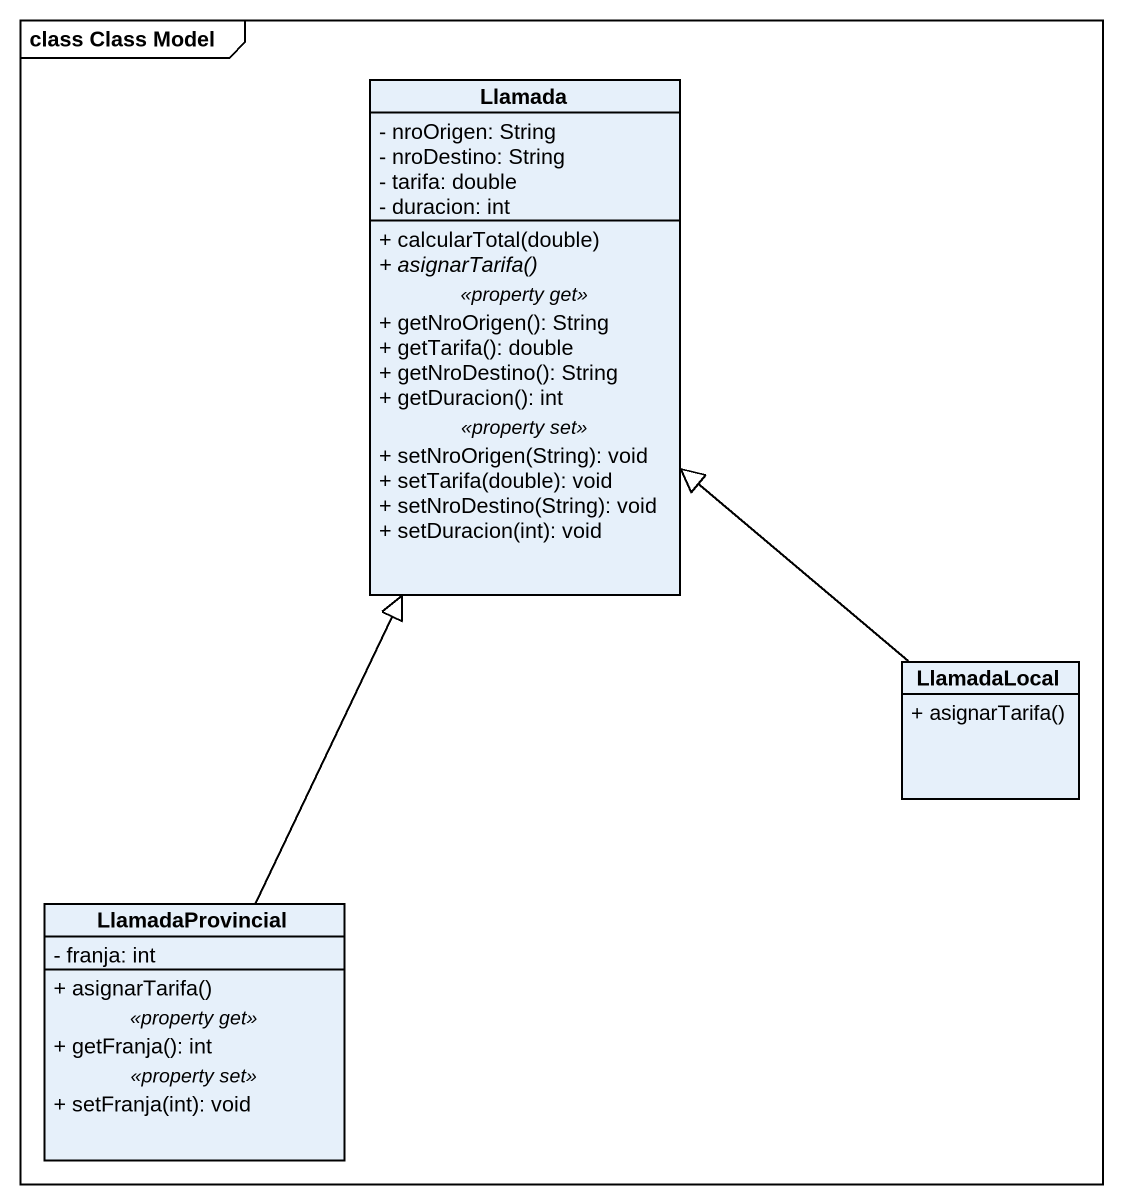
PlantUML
@startuml
mainframe class Class Model
hide circle
hide empty members
skinparam classAttributeIconSize 0
class Llamada {
  - nroOrigen: String
  - nroDestino: String
  - tarifa: double
  - duracion: int
  --
  + calcularTotal(double)
  {abstract} + asignarTarifa()
  .. <<property get>> ..
  + getNroOrigen(): String
  + getTarifa(): double
  + getNroDestino(): String
  + getDuracion(): int
  .. <<property set>> ..
  + setNroOrigen(String): void
  + setTarifa(double): void
  + setNroDestino(String): void
  + setDuracion(int): void
}
class LlamadaLocal {
  + asignarTarifa()
}
class LlamadaProvincial {
  - franja: int
  --
  + asignarTarifa()
  .. <<property get>> ..
  + getFranja(): int
  .. <<property set>> ..
  + setFranja(int): void
}
LlamadaLocal -up-|> Llamada
LlamadaProvincial -up-|> Llamada
@enduml
